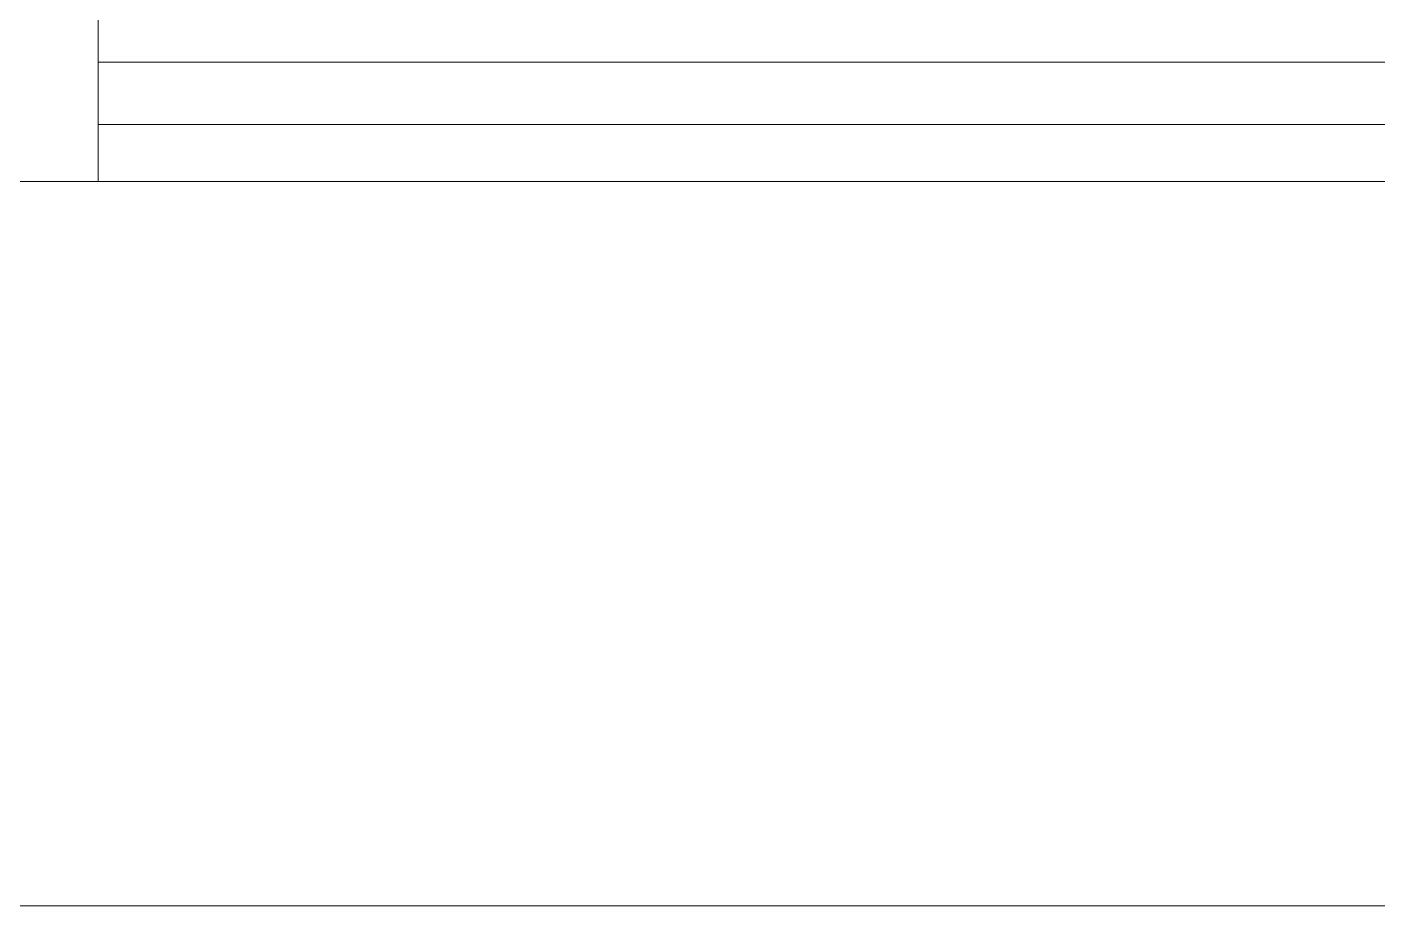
# Model space of a CAD drawing. Header units: metres. Extents: x 0 to 8495, y 0 to 3455.
# Drawn here: x 8296.97 to 8299.3, y 221.551 to 223.068 of the extents above; entities that cross this region are included whole.
import ezdxf

# ---------------------------------------------------------------- set-up
doc = ezdxf.new("R2010")
doc.units = ezdxf.units.M
doc.header["$MEASUREMENT"] = 0
doc.layers.get('0').update_dxf_attribs({"lineweight": 18})
doc.layers.add('furniture', color=30, linetype='Continuous', lineweight=20)

msp = doc.modelspace()

# ---------------------------------------------------------------- linework, layer by layer
at = {"color": 251, "lineweight": 0}
for p, q in [((8297.0926, 222.8013), (8297.0926, 225.0513)), ((8297.0926, 223.007), (8299.8626, 223.007)), ((8297.0926, 222.8994), (8299.8626, 222.8994)), ((8296.8626, 222.8013), (8299.8626, 222.8013)), ((8296.8626, 222.8013), (8297.0926, 222.8013))]:
    msp.add_line(p, q, dxfattribs=at)
at = {"layer": 'furniture', "color": 57, "true_color": 0x80812c}
msp.add_lwpolyline([(8322.1661, 274.2328), (8275.7825, 263.5225), (8258.8293, 259.5389), (8264.4207, 221.5513), (8329.9207, 221.5513)], close=True, dxfattribs=at)

doc.saveas('drawing.dxf')
